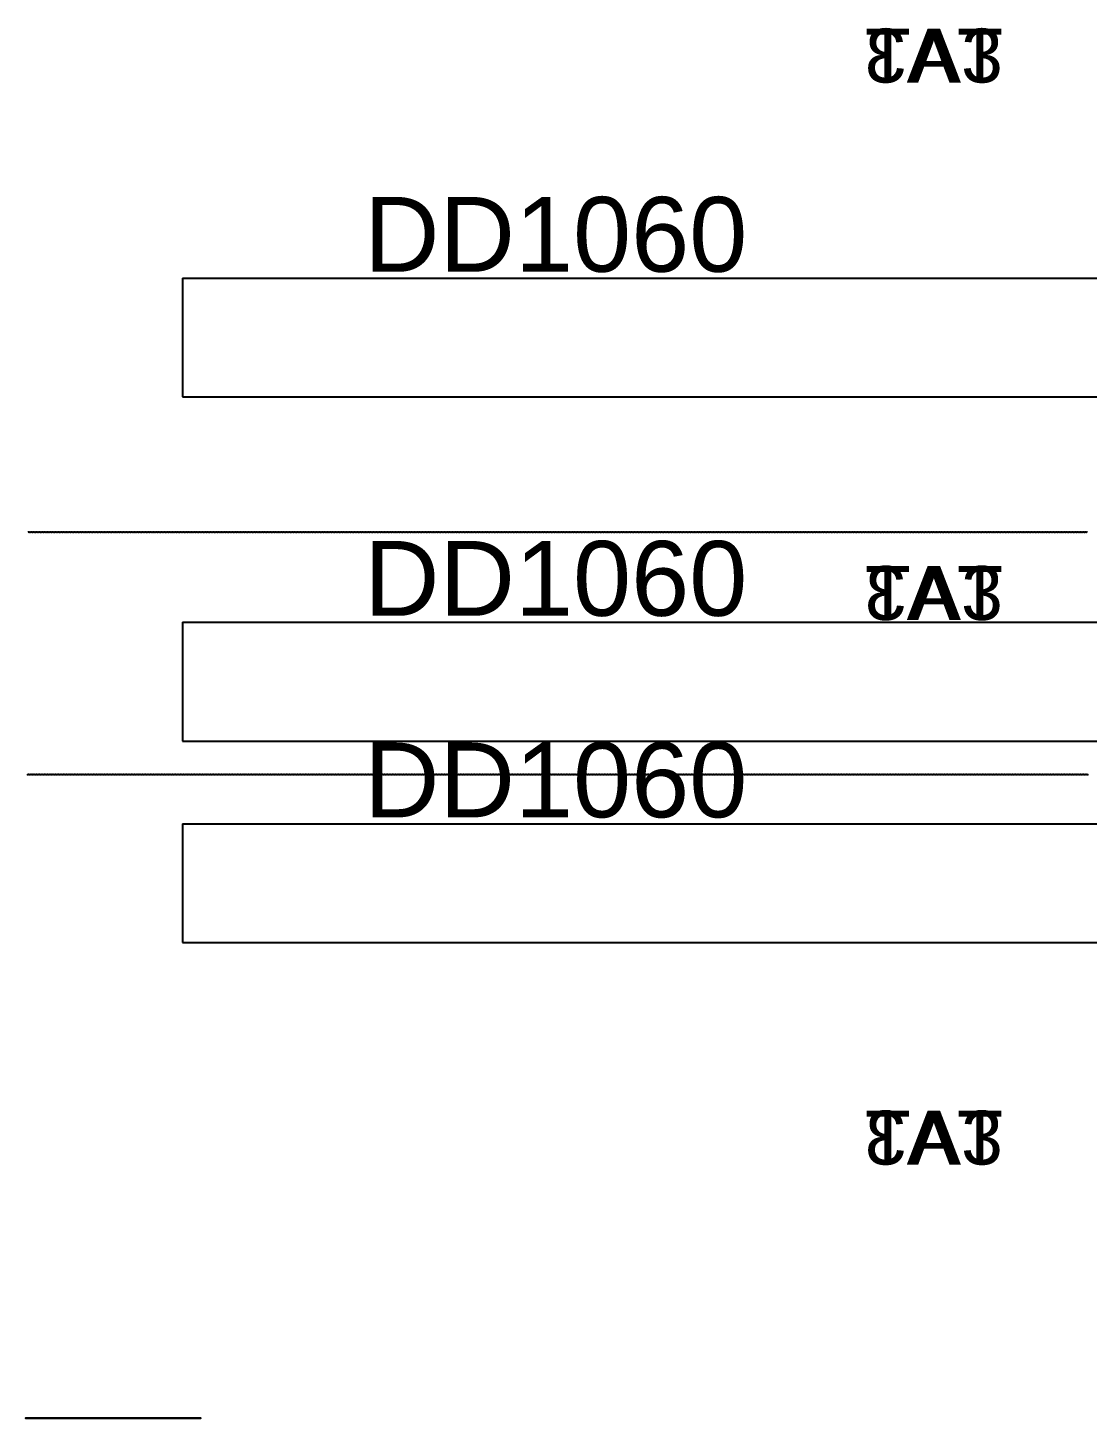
# Model space of a CAD drawing. Header units: millimetres. Extents: x 697 to 6293, y 537 to 2635.
# Drawn here: x 3467 to 3801.8, y 1661.9 to 2101.2 of the extents above; entities that cross this region are included whole.
import ezdxf
from ezdxf.enums import TextEntityAlignment as Align

# ---------------------------------------------------------------- set-up
doc = ezdxf.new("R2010")
doc.units = ezdxf.units.MM
doc.styles.get("Standard").update_dxf_attribs({"font": 'arial.ttf'})

# ---------------------------------------------------------------- blocks, each defined once
blk = doc.blocks.new('DD20113612')
blk.add_attdef('A', text='', height=0.03).set_placement((0.4525, 0.156, 0.012), align=Align.MIDDLE_CENTER)

msp = doc.modelspace()

# ---------------------------------------------------------------- linework, layer by layer
at = {"color": 6}
for p, q in [((3515.81, 2022.06, 795065.39), (3515.81, 1984.52, 795065.39)), ((3515.81, 2022.06, 795065.39), (3983.95, 2022.06, 795065.39)), ((3515.81, 1984.52, 795065.39), (3983.95, 1984.52, 795065.39)), ((3515.81, 1913.35, 795065.39), (3515.81, 1875.81, 795065.39)), ((3515.81, 1913.35, 795065.39), (3983.95, 1913.35, 795065.39)), ((3515.81, 1875.81, 795065.39), (3983.95, 1875.81, 795065.39)), ((3515.81, 1849.68, 795065.39), (3515.81, 1812.14, 795065.39)), ((3515.81, 1849.68, 795065.39), (3983.95, 1849.68, 795065.39)), ((3515.81, 1812.14, 795065.39), (3983.95, 1812.14, 795065.39))]:
    msp.add_line(p, q, dxfattribs=at)
at = {"extrusion": (-0.715951, 0, 0.698151)}
for p, q in [((3466.95, 1661.86, -1421.99), (3478.99, 1661.86, -1409.64)), ((3519.49, 1661.86, -1428.94), (3507.45, 1661.86, -1441.28))]:
    msp.add_line(p, q, dxfattribs=at)
at = {"extrusion": (-0.715951, 0, -0.698151)}
for p, q in [((3478.99, 1661.86, -1441.89), (3466.95, 1661.86, -1429.54)), ((3507.45, 1661.86, -1410.24), (3519.49, 1661.86, -1422.59))]:
    msp.add_line(p, q, dxfattribs=at)
at = {"extrusion": (0.715951, 0, 0.698151)}
for p, q in [((3467.57, 1661.86, -1428.94), (3479.61, 1661.86, -1441.28)), ((3520.1, 1661.86, -1421.99), (3508.07, 1661.86, -1409.64))]:
    msp.add_line(p, q, dxfattribs=at)
at = {"extrusion": (0.715951, 0, -0.698151)}
for p, q in [((3479.61, 1661.86, -1410.24), (3467.57, 1661.86, -1422.59)), ((3508.07, 1661.86, -1441.89), (3520.1, 1661.86, -1429.54))]:
    msp.add_line(p, q, dxfattribs=at)
for p, q in [((3479.82, 1661.86, -1441.37), (3493.53, 1661.86, -1441.37)), ((3479.82, 1661.86, -1409.29), (3493.53, 1661.86, -1409.29)), ((3507.24, 1661.86, -1441.37), (3493.53, 1661.86, -1441.37)), ((3507.24, 1661.86, -1409.29), (3493.53, 1661.86, -1409.29))]:
    msp.add_line(p, q)
at = {"extrusion": (1.22465e-16, 0, -1)}
for p, q in [((3493.53, 1661.86, -1410.16), (3479.82, 1661.86, -1410.16)), ((3493.53, 1661.86, -1442.23), (3479.82, 1661.86, -1442.23)), ((3493.53, 1661.86, -1410.16), (3507.24, 1661.86, -1410.16)), ((3493.53, 1661.86, -1442.23), (3507.24, 1661.86, -1442.23))]:
    msp.add_line(p, q, dxfattribs=at)
at = {"extrusion": (-1, 0, -1.22465e-16)}
msp.add_line((3493.53, 1661.86, -1441.37), (3493.53, 1661.86, -1442.23), dxfattribs=at)
at = {"extrusion": (-1, 0, -2.99298e-13)}
msp.add_line((3493.53, 1661.86, -1409.29), (3493.53, 1661.86, -1410.16), dxfattribs=at)
at = {"extrusion": (1, 0, 1.22465e-16)}
msp.add_line((3493.53, 1661.86, -1441.37), (3493.53, 1661.86, -1442.23), dxfattribs=at)
at = {"extrusion": (1, 0, -2.99053e-13)}
msp.add_line((3493.53, 1661.86, -1409.29), (3493.53, 1661.86, -1410.16), dxfattribs=at)
at = {"color": 3}
for points in [[(3801.94, 1941.67, 0.520567), (3801.44, 1941.67, 0.520567), (3800.94, 1941.67, 0.520567), (3800.44, 1941.67, 0.520567), (3799.94, 1941.67, 0.520567), (3799.44, 1941.67, 0.520567), (3798.94, 1941.67, 0.520567), (3798.44, 1941.67, 0.520567), (3797.94, 1941.67, 0.520567), (3797.44, 1941.67, 0.520567), (3796.94, 1941.67, 0.520567), (3796.44, 1941.67, 0.520567), (3795.94, 1941.67, 0.520567), (3795.44, 1941.67, 0.520567), (3794.94, 1941.67, 0.520567), (3794.44, 1941.67, 0.520567), (3793.94, 1941.67, 0.520567), (3793.44, 1941.67, 0.520567), (3792.94, 1941.67, 0.520567), (3792.44, 1941.67, 0.520567), (3791.94, 1941.67, 0.520567), (3791.44, 1941.67, 0.520567), (3790.94, 1941.67, 0.520567), (3790.44, 1941.67, 0.520567), (3789.94, 1941.67, 0.520567), (3789.44, 1941.67, 0.520567), (3788.94, 1941.67, 0.520567), (3788.44, 1941.67, 0.520567), (3787.94, 1941.67, 0.520567), (3787.44, 1941.67, 0.520567), (3786.94, 1941.67, 0.520567), (3786.44, 1941.67, 0.520567), (3785.94, 1941.67, 0.520567), (3785.44, 1941.67, 0.520567), (3784.94, 1941.67, 0.520567), (3784.44, 1941.67, 0.520567), (3783.94, 1941.67, 0.520567), (3783.44, 1941.67, 0.520567), (3782.94, 1941.67, 0.520567), (3782.44, 1941.67, 0.520567), (3781.94, 1941.67, 0.520567), (3781.44, 1941.67, 0.520567), (3780.94, 1941.67, 0.520567), (3780.44, 1941.67, 0.520567), (3779.94, 1941.67, 0.520567), (3779.44, 1941.67, 0.520567), (3778.94, 1941.67, 0.520567), (3778.44, 1941.67, 0.520567), (3777.94, 1941.67, 0.520567), (3777.44, 1941.67, 0.520567), (3776.94, 1941.67, 0.520567), (3776.44, 1941.67, 0.520567), (3775.94, 1941.67, 0.520567), (3775.44, 1941.67, 0.520567), (3774.94, 1941.67, 0.520567), (3774.44, 1941.67, 0.520567), (3773.94, 1941.67, 0.520567), (3773.44, 1941.67, 0.520567), (3772.94, 1941.67, 0.520567), (3772.44, 1941.67, 0.520567), (3771.94, 1941.67, 0.520567), (3771.44, 1941.67, 0.520567), (3770.94, 1941.67, 0.520567), (3770.44, 1941.67, 0.520567), (3769.94, 1941.67, 0.520567), (3769.44, 1941.67, 0.520567), (3768.94, 1941.67, 0.520567), (3768.44, 1941.67, 0.520567), (3767.94, 1941.67, 0.520567), (3767.44, 1941.67, 0.520567), (3766.94, 1941.67, 0.520567), (3766.44, 1941.67, 0.520567), (3765.94, 1941.67, 0.520567), (3765.44, 1941.67, 0.520567), (3764.94, 1941.67, 0.520567), (3764.44, 1941.67, 0.520567), (3763.94, 1941.67, 0.520567), (3763.44, 1941.67, 0.520567), (3762.94, 1941.67, 0.520567), (3762.44, 1941.67, 0.520567), (3761.94, 1941.67, 0.520567), (3761.44, 1941.67, 0.520567), (3760.94, 1941.67, 0.520567), (3760.44, 1941.67, 0.520567), (3759.94, 1941.67, 0.520567), (3759.44, 1941.67, 0.520567), (3758.94, 1941.67, 0.520567), (3758.44, 1941.67, 0.520567), (3757.94, 1941.67, 0.520567), (3757.44, 1941.67, 0.520567), (3756.94, 1941.67, 0.520567), (3756.44, 1941.67, 0.520567), (3755.94, 1941.67, 0.520567), (3755.44, 1941.67, 0.520567), (3754.94, 1941.67, 0.520567), (3754.44, 1941.67, 0.520567), (3753.94, 1941.67, 0.520567), (3753.44, 1941.67, 0.520567), (3752.94, 1941.67, 0.520567), (3752.44, 1941.67, 0.520567), (3751.94, 1941.67, 0.520567), (3751.44, 1941.67, 0.520567), (3750.94, 1941.67, 0.520567), (3750.44, 1941.67, 0.520567), (3749.94, 1941.67, 0.520567), (3749.44, 1941.67, 0.520567), (3748.94, 1941.67, 0.520567), (3748.44, 1941.67, 0.520567), (3747.94, 1941.67, 0.520567), (3747.44, 1941.67, 0.520567), (3746.94, 1941.67, 0.520567), (3746.44, 1941.67, 0.520567), (3745.94, 1941.67, 0.520567), (3745.44, 1941.67, 0.520567), (3744.94, 1941.67, 0.520567), (3744.44, 1941.67, 0.520567), (3743.94, 1941.67, 0.520567), (3743.44, 1941.67, 0.520567), (3742.94, 1941.67, 0.520567), (3742.44, 1941.67, 0.520567), (3741.94, 1941.67, 0.520567), (3741.44, 1941.67, 0.520567), (3740.94, 1941.67, 0.520567), (3740.44, 1941.67, 0.520567), (3739.94, 1941.67, 0.520567), (3739.44, 1941.67, 0.520567), (3738.94, 1941.67, 0.520567), (3738.44, 1941.67, 0.520567), (3737.94, 1941.67, 0.520567), (3737.44, 1941.67, 0.520567), (3736.94, 1941.67, 0.520567), (3736.44, 1941.67, 0.520567), (3735.94, 1941.67, 0.520567), (3735.44, 1941.67, 0.520567), (3734.94, 1941.67, 0.520567), (3734.44, 1941.67, 0.520567), (3733.94, 1941.67, 0.520567), (3733.44, 1941.67, 0.520567), (3732.94, 1941.67, 0.520567), (3732.44, 1941.67, 0.520567), (3731.94, 1941.67, 0.520567), (3731.44, 1941.67, 0.520567), (3730.94, 1941.67, 0.520567), (3730.44, 1941.67, 0.520567), (3729.94, 1941.67, 0.520567), (3729.44, 1941.67, 0.520567), (3728.94, 1941.67, 0.520567), (3728.44, 1941.67, 0.520567), (3727.94, 1941.67, 0.520567), (3727.44, 1941.67, 0.520567), (3726.94, 1941.67, 0.520567), (3726.44, 1941.67, 0.520567), (3725.94, 1941.67, 0.520567), (3725.44, 1941.67, 0.520567), (3724.94, 1941.67, 0.520567), (3724.44, 1941.67, 0.520567), (3723.94, 1941.67, 0.520567), (3723.44, 1941.67, 0.520567), (3722.94, 1941.67, 0.520567), (3722.44, 1941.67, 0.520567), (3721.94, 1941.67, 0.520567), (3721.44, 1941.67, 0.520567), (3720.94, 1941.67, 0.520567), (3720.44, 1941.67, 0.520567), (3719.94, 1941.67, 0.520567), (3719.44, 1941.67, 0.520567), (3718.94, 1941.67, 0.520567), (3718.44, 1941.67, 0.520567), (3717.94, 1941.67, 0.520567), (3717.44, 1941.67, 0.520567), (3716.94, 1941.67, 0.520567), (3716.44, 1941.67, 0.520567), (3715.94, 1941.67, 0.520567), (3715.44, 1941.67, 0.520567), (3714.94, 1941.67, 0.520567), (3714.44, 1941.67, 0.520567), (3713.94, 1941.67, 0.520567), (3713.44, 1941.67, 0.520567), (3712.94, 1941.67, 0.520567), (3712.44, 1941.67, 0.520567), (3711.94, 1941.67, 0.520567), (3711.44, 1941.67, 0.520567), (3710.94, 1941.67, 0.520567), (3710.44, 1941.67, 0.520567), (3709.94, 1941.67, 0.520567), (3709.44, 1941.67, 0.520567), (3708.94, 1941.67, 0.520567), (3708.44, 1941.67, 0.520567), (3707.94, 1941.67, 0.520567), (3707.44, 1941.67, 0.520567), (3706.94, 1941.67, 0.520567), (3706.44, 1941.67, 0.520567), (3705.94, 1941.67, 0.520567), (3705.44, 1941.67, 0.520567), (3704.94, 1941.67, 0.520567), (3704.44, 1941.67, 0.520567), (3703.94, 1941.67, 0.520567), (3703.44, 1941.67, 0.520567), (3702.94, 1941.67, 0.520567), (3702.44, 1941.67, 0.520567), (3701.94, 1941.67, 0.520567), (3701.44, 1941.67, 0.520567), (3700.94, 1941.67, 0.520567), (3700.44, 1941.67, 0.520567), (3699.94, 1941.67, 0.520567), (3699.44, 1941.67, 0.520567), (3698.94, 1941.67, 0.520567), (3698.44, 1941.67, 0.520567), (3697.94, 1941.67, 0.520567), (3697.44, 1941.67, 0.520567), (3696.94, 1941.67, 0.520567), (3696.44, 1941.67, 0.520567), (3695.94, 1941.67, 0.520567), (3695.44, 1941.67, 0.520567), (3694.94, 1941.67, 0.520567), (3694.44, 1941.67, 0.520567), (3693.94, 1941.67, 0.520567), (3693.44, 1941.67, 0.520567), (3692.94, 1941.67, 0.520567), (3692.44, 1941.67, 0.520567), (3691.94, 1941.67, 0.520567), (3691.44, 1941.67, 0.520567), (3690.94, 1941.67, 0.520567), (3690.44, 1941.67, 0.520567), (3689.94, 1941.67, 0.520567), (3689.44, 1941.67, 0.520567), (3688.94, 1941.67, 0.520567), (3688.44, 1941.67, 0.520567), (3687.94, 1941.67, 0.520567), (3687.44, 1941.67, 0.520567), (3686.94, 1941.67, 0.520567), (3686.44, 1941.67, 0.520567), (3685.94, 1941.67, 0.520567), (3685.44, 1941.67, 0.520567), (3684.94, 1941.67, 0.520567), (3684.44, 1941.67, 0.520567), (3683.94, 1941.67, 0.520567), (3683.44, 1941.67, 0.520567), (3682.94, 1941.67, 0.520567), (3682.44, 1941.67, 0.520567), (3681.94, 1941.67, 0.520567), (3681.44, 1941.67, 0.520567), (3680.94, 1941.67, 0.520567), (3680.44, 1941.67, 0.520567), (3679.94, 1941.67, 0.520567), (3679.44, 1941.67, 0.520567), (3678.94, 1941.67, 0.520567), (3678.44, 1941.67, 0.520567), (3677.94, 1941.67, 0.520567), (3677.44, 1941.67, 0.520567), (3676.94, 1941.67, 0.520567), (3676.44, 1941.67, 0.520567), (3675.94, 1941.67, 0.520567), (3675.44, 1941.67, 0.520567), (3674.94, 1941.67, 0.520567), (3674.44, 1941.67, 0.520567), (3673.94, 1941.67, 0.520567), (3673.44, 1941.67, 0.520567), (3672.94, 1941.67, 0.520567), (3672.44, 1941.67, 0.520567), (3671.94, 1941.67, 0.520567), (3671.44, 1941.67, 0.520567), (3670.94, 1941.67, 0.520567), (3670.44, 1941.67, 0.520567), (3669.94, 1941.67, 0.520567), (3669.44, 1941.67, 0.520567), (3668.94, 1941.67, 0.520567), (3668.44, 1941.67, 0.520567), (3667.94, 1941.67, 0.520567), (3667.44, 1941.67, 0.520567), (3666.94, 1941.67, 0.520567), (3666.44, 1941.67, 0.520567), (3665.94, 1941.67, 0.520567), (3665.44, 1941.67, 0.520567), (3664.94, 1941.67, 0.520567), (3664.44, 1941.67, 0.520567), (3663.94, 1941.67, 0.520567), (3663.44, 1941.67, 0.520567), (3662.94, 1941.67, 0.520567), (3662.44, 1941.67, 0.520567), (3661.94, 1941.67, 0.520567), (3661.44, 1941.67, 0.520567), (3660.94, 1941.67, 0.520567), (3660.44, 1941.67, 0.520567), (3659.94, 1941.67, 0.520567), (3659.44, 1941.67, 0.520567), (3658.94, 1941.67, 0.520567), (3658.44, 1941.67, 0.520567), (3657.94, 1941.67, 0.520567), (3657.44, 1941.67, 0.520567), (3656.94, 1941.67, 0.520567), (3656.44, 1941.67, 0.520567), (3655.94, 1941.67, 0.520567), (3655.44, 1941.67, 0.520567), (3654.94, 1941.67, 0.520567), (3654.44, 1941.67, 0.520567), (3653.94, 1941.67, 0.520567), (3653.44, 1941.67, 0.520567), (3652.94, 1941.67, 0.520567), (3652.44, 1941.67, 0.520567), (3651.94, 1941.67, 0.520567), (3651.44, 1941.67, 0.520567), (3650.94, 1941.67, 0.520567), (3650.44, 1941.67, 0.520567), (3649.94, 1941.67, 0.520567), (3649.44, 1941.67, 0.520567), (3648.94, 1941.67, 0.520567), (3648.44, 1941.67, 0.520567), (3647.94, 1941.67, 0.520567), (3647.44, 1941.67, 0.520567), (3646.94, 1941.67, 0.520567), (3646.44, 1941.67, 0.520567), (3645.94, 1941.67, 0.520567), (3645.44, 1941.67, 0.520567), (3644.94, 1941.67, 0.520567), (3644.44, 1941.67, 0.520567), (3643.94, 1941.67, 0.520567), (3643.44, 1941.67, 0.520567), (3642.94, 1941.67, 0.520567), (3642.44, 1941.67, 0.520567), (3641.94, 1941.67, 0.520567), (3641.44, 1941.67, 0.520567), (3640.94, 1941.67, 0.520567), (3640.44, 1941.67, 0.520567), (3639.94, 1941.67, 0.520567), (3639.44, 1941.67, 0.520567), (3638.94, 1941.67, 0.520567), (3638.44, 1941.67, 0.520567), (3637.94, 1941.67, 0.520567), (3637.44, 1941.67, 0.520567), (3636.94, 1941.67, 0.520567), (3636.44, 1941.67, 0.520567), (3635.94, 1941.67, 0.520567), (3635.44, 1941.67, 0.520567), (3634.94, 1941.67, 0.520567), (3634.44, 1941.67, 0.520567), (3633.94, 1941.67, 0.520567), (3633.44, 1941.67, 0.520567), (3632.94, 1941.67, 0.520567), (3632.44, 1941.67, 0.520567), (3631.94, 1941.67, 0.520567), (3631.44, 1941.67, 0.520567), (3630.94, 1941.67, 0.520567), (3630.44, 1941.67, 0.520567), (3629.94, 1941.67, 0.520567), (3629.44, 1941.67, 0.520567), (3628.94, 1941.67, 0.520567), (3628.44, 1941.67, 0.520567), (3627.94, 1941.67, 0.520567), (3627.44, 1941.67, 0.520567), (3626.94, 1941.67, 0.520567), (3626.44, 1941.67, 0.520567), (3625.94, 1941.67, 0.520567), (3625.44, 1941.67, 0.520567), (3624.94, 1941.67, 0.520567), (3624.44, 1941.67, 0.520567), (3623.94, 1941.67, 0.520567), (3623.44, 1941.67, 0.520567), (3622.94, 1941.67, 0.520567), (3622.44, 1941.67, 0.520567), (3621.94, 1941.67, 0.520567), (3621.44, 1941.67, 0.520567), (3620.94, 1941.67, 0.520567), (3620.44, 1941.67, 0.520567), (3619.94, 1941.67, 0.520567), (3619.44, 1941.67, 0.520567), (3618.94, 1941.67, 0.520567), (3618.44, 1941.67, 0.520567), (3617.94, 1941.67, 0.520567), (3617.44, 1941.67, 0.520567), (3616.94, 1941.67, 0.520567), (3616.44, 1941.67, 0.520567), (3615.94, 1941.67, 0.520567), (3615.44, 1941.67, 0.520567), (3614.94, 1941.67, 0.520567), (3614.44, 1941.67, 0.520567), (3613.94, 1941.67, 0.520567), (3613.44, 1941.67, 0.520567), (3612.94, 1941.67, 0.520567), (3612.44, 1941.67, 0.520567), (3611.94, 1941.67, 0.520567), (3611.44, 1941.67, 0.520567), (3610.94, 1941.67, 0.520567), (3610.44, 1941.67, 0.520567), (3609.94, 1941.67, 0.520567), (3609.44, 1941.67, 0.520567), (3608.94, 1941.67, 0.520567), (3608.44, 1941.67, 0.520567), (3607.94, 1941.67, 0.520567), (3607.44, 1941.67, 0.520567), (3606.94, 1941.67, 0.520567), (3606.44, 1941.67, 0.520567), (3605.94, 1941.67, 0.520567), (3605.44, 1941.67, 0.520567), (3604.94, 1941.67, 0.520567), (3604.44, 1941.67, 0.520567), (3603.94, 1941.67, 0.520567), (3603.44, 1941.67, 0.520567), (3602.94, 1941.67, 0.520567), (3602.44, 1941.67, 0.520567), (3601.94, 1941.67, 0.520567), (3601.44, 1941.67, 0.520567), (3600.94, 1941.67, 0.520567), (3600.44, 1941.67, 0.520567), (3599.94, 1941.67, 0.520567), (3599.44, 1941.67, 0.520567), (3598.94, 1941.67, 0.520567), (3598.44, 1941.67, 0.520567), (3597.94, 1941.67, 0.520567), (3597.44, 1941.67, 0.520567), (3596.94, 1941.67, 0.520567), (3596.44, 1941.67, 0.520567), (3595.94, 1941.67, 0.520567), (3595.44, 1941.67, 0.520567), (3594.94, 1941.67, 0.520567), (3594.44, 1941.67, 0.520567), (3593.94, 1941.67, 0.520567), (3593.44, 1941.67, 0.520567), (3592.94, 1941.67, 0.520567), (3592.44, 1941.67, 0.520567), (3591.94, 1941.67, 0.520567), (3591.44, 1941.67, 0.520567), (3590.94, 1941.67, 0.520567), (3590.44, 1941.67, 0.520567), (3589.94, 1941.67, 0.520567), (3589.44, 1941.67, 0.520567), (3588.94, 1941.67, 0.520567), (3588.44, 1941.67, 0.520567), (3587.94, 1941.67, 0.520567), (3587.44, 1941.67, 0.520567), (3586.94, 1941.67, 0.520567), (3586.44, 1941.67, 0.520567), (3585.94, 1941.67, 0.520567), (3585.44, 1941.67, 0.520567), (3584.94, 1941.67, 0.520567), (3584.44, 1941.67, 0.520567), (3583.94, 1941.67, 0.520567), (3583.44, 1941.67, 0.520567), (3582.94, 1941.67, 0.520567), (3582.44, 1941.67, 0.520567), (3581.94, 1941.67, 0.520567), (3581.44, 1941.67, 0.520567), (3580.94, 1941.67, 0.520567), (3580.44, 1941.67, 0.520567), (3579.94, 1941.67, 0.520567), (3579.44, 1941.67, 0.520567), (3578.94, 1941.67, 0.520567), (3578.44, 1941.67, 0.520567), (3577.94, 1941.67, 0.520567), (3577.44, 1941.67, 0.520567), (3576.94, 1941.67, 0.520567), (3576.44, 1941.67, 0.520567), (3575.94, 1941.67, 0.520567), (3575.44, 1941.67, 0.520567), (3574.94, 1941.67, 0.520567), (3574.44, 1941.67, 0.520567), (3573.94, 1941.67, 0.520567), (3573.44, 1941.67, 0.520567), (3572.94, 1941.67, 0.520567), (3572.44, 1941.67, 0.520567), (3571.94, 1941.67, 0.520567), (3571.44, 1941.67, 0.520567), (3570.94, 1941.67, 0.520567), (3570.44, 1941.67, 0.520567), (3569.94, 1941.67, 0.520567), (3569.44, 1941.67, 0.520567), (3568.94, 1941.67, 0.520567), (3568.44, 1941.67, 0.520567), (3567.94, 1941.67, 0.520567), (3567.44, 1941.67, 0.520567), (3566.94, 1941.67, 0.520567), (3566.44, 1941.67, 0.520567), (3565.94, 1941.67, 0.520567), (3565.44, 1941.67, 0.520567), (3564.94, 1941.67, 0.520567), (3564.44, 1941.67, 0.520567), (3563.94, 1941.67, 0.520567), (3563.44, 1941.67, 0.520567), (3562.94, 1941.67, 0.520567), (3562.44, 1941.67, 0.520567), (3561.94, 1941.67, 0.520567), (3561.44, 1941.67, 0.520567), (3560.94, 1941.67, 0.520567), (3560.44, 1941.67, 0.520567), (3559.94, 1941.67, 0.520567), (3559.44, 1941.67, 0.520567), (3558.94, 1941.67, 0.520567), (3558.44, 1941.67, 0.520567), (3557.94, 1941.67, 0.520567), (3557.44, 1941.67, 0.520567), (3556.94, 1941.67, 0.520567), (3556.44, 1941.67, 0.520567), (3555.94, 1941.67, 0.520567), (3555.44, 1941.67, 0.520567), (3554.94, 1941.67, 0.520567), (3554.44, 1941.67, 0.520567), (3553.94, 1941.67, 0.520567), (3553.44, 1941.67, 0.520567), (3552.94, 1941.67, 0.520567), (3552.44, 1941.67, 0.520567), (3551.94, 1941.67, 0.520567), (3551.44, 1941.67, 0.520567), (3550.94, 1941.67, 0.520567), (3550.44, 1941.67, 0.520567), (3549.94, 1941.67, 0.520567), (3549.44, 1941.67, 0.520567), (3548.94, 1941.67, 0.520567), (3548.44, 1941.67, 0.520567), (3547.94, 1941.67, 0.520567), (3547.44, 1941.67, 0.520567), (3546.94, 1941.67, 0.520567), (3546.44, 1941.67, 0.520567), (3545.94, 1941.67, 0.520567), (3545.44, 1941.67, 0.520567), (3544.94, 1941.67, 0.520567), (3544.44, 1941.67, 0.520567), (3543.94, 1941.67, 0.520567), (3543.44, 1941.67, 0.520567), (3542.94, 1941.67, 0.520567), (3542.44, 1941.67, 0.520567), (3541.94, 1941.67, 0.520567), (3541.44, 1941.67, 0.520567), (3540.94, 1941.67, 0.520567), (3540.44, 1941.67, 0.520567), (3539.94, 1941.67, 0.520567), (3539.44, 1941.67, 0.520567), (3538.94, 1941.67, 0.520567), (3538.44, 1941.67, 0.520567), (3537.94, 1941.67, 0.520567), (3537.44, 1941.67, 0.520567), (3536.94, 1941.67, 0.520567), (3536.44, 1941.67, 0.520567), (3535.94, 1941.67, 0.520567), (3535.44, 1941.67, 0.520567), (3534.94, 1941.67, 0.520567), (3534.44, 1941.67, 0.520567), (3533.94, 1941.67, 0.520567), (3533.44, 1941.67, 0.520567), (3532.94, 1941.67, 0.520567), (3532.44, 1941.67, 0.520567), (3531.94, 1941.67, 0.520567), (3531.44, 1941.67, 0.520567), (3530.94, 1941.67, 0.520567), (3530.44, 1941.67, 0.520567), (3529.94, 1941.67, 0.520567), (3529.44, 1941.67, 0.520567), (3528.94, 1941.67, 0.520567), (3528.44, 1941.67, 0.520567), (3527.94, 1941.67, 0.520567), (3527.44, 1941.67, 0.520567), (3526.94, 1941.67, 0.520567), (3526.44, 1941.67, 0.520567), (3525.94, 1941.67, 0.520567), (3525.44, 1941.67, 0.520567), (3524.94, 1941.67, 0.520567), (3524.44, 1941.67, 0.520567), (3523.94, 1941.67, 0.520567), (3523.44, 1941.67, 0.520567), (3522.94, 1941.67, 0.520567), (3522.44, 1941.67, 0.520567), (3521.94, 1941.67, 0.520567), (3521.44, 1941.67, 0.520567), (3520.94, 1941.67, 0.520567), (3520.44, 1941.67, 0.520567), (3519.94, 1941.67, 0.520567), (3519.44, 1941.67, 0.520567), (3518.94, 1941.67, 0.520567), (3518.44, 1941.67, 0.520567), (3517.94, 1941.67, 0.520567), (3517.44, 1941.67, 0.520567), (3516.94, 1941.67, 0.520567), (3516.44, 1941.67, 0.520567), (3515.94, 1941.67, 0.520567), (3515.44, 1941.67, 0.520567), (3514.94, 1941.67, 0.520567), (3514.44, 1941.67, 0.520567), (3513.94, 1941.67, 0.520567), (3513.44, 1941.67, 0.520567), (3512.94, 1941.67, 0.520567), (3512.44, 1941.67, 0.520567), (3511.94, 1941.67, 0.520567), (3511.44, 1941.67, 0.520567), (3510.94, 1941.67, 0.520567), (3510.44, 1941.67, 0.520567), (3509.94, 1941.67, 0.520567), (3509.44, 1941.67, 0.520567), (3508.94, 1941.67, 0.520567), (3508.44, 1941.67, 0.520567), (3507.94, 1941.67, 0.520567), (3507.44, 1941.67, 0.520567), (3506.94, 1941.67, 0.520567), (3506.44, 1941.67, 0.520567), (3505.94, 1941.67, 0.520567), (3505.44, 1941.67, 0.520567), (3504.94, 1941.67, 0.520567), (3504.44, 1941.67, 0.520567), (3503.94, 1941.67, 0.520567), (3503.44, 1941.67, 0.520567), (3502.94, 1941.67, 0.520567), (3502.44, 1941.67, 0.520567), (3501.94, 1941.67, 0.520567), (3501.44, 1941.67, 0.520567), (3500.94, 1941.67, 0.520567), (3500.44, 1941.67, 0.520567), (3499.94, 1941.67, 0.520567), (3499.44, 1941.67, 0.520567), (3498.94, 1941.67, 0.520567), (3498.44, 1941.67, 0.520567), (3497.94, 1941.67, 0.520567), (3497.44, 1941.67, 0.520567), (3496.94, 1941.67, 0.520567), (3496.44, 1941.67, 0.520567), (3495.94, 1941.67, 0.520567), (3495.44, 1941.67, 0.520567), (3494.94, 1941.67, 0.520567), (3494.44, 1941.67, 0.520567), (3493.94, 1941.67, 0.520567), (3493.44, 1941.67, 0.520567), (3492.94, 1941.67, 0.520567), (3492.44, 1941.67, 0.520567), (3491.94, 1941.67, 0.520567), (3491.44, 1941.67, 0.520567), (3490.94, 1941.67, 0.520567), (3490.44, 1941.67, 0.520567), (3489.94, 1941.67, 0.520567), (3489.44, 1941.67, 0.520567), (3488.94, 1941.67, 0.520567), (3488.44, 1941.67, 0.520567), (3487.94, 1941.67, 0.520567), (3487.44, 1941.67, 0.520567), (3486.94, 1941.67, 0.520567), (3486.44, 1941.67, 0.520567), (3485.94, 1941.67, 0.520567), (3485.44, 1941.67, 0.520567), (3484.94, 1941.67, 0.520567), (3484.44, 1941.67, 0.520567), (3483.94, 1941.67, 0.520567), (3483.44, 1941.67, 0.520567), (3482.94, 1941.67, 0.520567), (3482.44, 1941.67, 0.520567), (3481.94, 1941.67, 0.520567), (3481.44, 1941.67, 0.520567), (3480.94, 1941.67, 0.520567), (3480.44, 1941.67, 0.520567), (3479.94, 1941.67, 0.520567), (3479.44, 1941.67, 0.520567), (3478.94, 1941.67, 0.520567), (3478.44, 1941.67, 0.520567), (3477.94, 1941.67, 0.520567), (3477.44, 1941.67, 0.520567), (3476.94, 1941.67, 0.520567), (3476.44, 1941.67, 0.520567), (3475.94, 1941.67, 0.520567), (3475.44, 1941.67, 0.520567), (3474.94, 1941.67, 0.520567), (3474.44, 1941.67, 0.520567), (3473.94, 1941.67, 0.520567), (3473.44, 1941.67, 0.520567), (3472.94, 1941.67, 0.520567), (3472.44, 1941.67, 0.520567), (3471.94, 1941.67, 0.520567), (3471.44, 1941.67, 0.520567), (3470.94, 1941.67, 0.520567), (3470.44, 1941.67, 0.520567), (3469.94, 1941.67, 0.520567), (3469.44, 1941.67, 0.520567), (3468.94, 1941.67, 0.520567), (3468.44, 1941.67, 0.520567), (3467.94, 1941.67, 0.520567), (3467.44, 1941.67, 0.520567), (3466.94, 1941.67, 0.520567)], [(3466.69, 1865.35, 0.520567), (3467.19, 1865.35, 0.520567), (3467.69, 1865.35, 0.520567), (3468.19, 1865.35, 0.520567), (3468.69, 1865.35, 0.520567), (3469.19, 1865.35, 0.520567), (3469.69, 1865.35, 0.520567), (3470.19, 1865.35, 0.520567), (3470.69, 1865.35, 0.520567), (3471.19, 1865.35, 0.520567), (3471.69, 1865.35, 0.520567), (3472.19, 1865.35, 0.520567), (3472.69, 1865.35, 0.520567), (3473.19, 1865.35, 0.520567), (3473.69, 1865.35, 0.520567), (3474.19, 1865.35, 0.520567), (3474.69, 1865.35, 0.520567), (3475.19, 1865.35, 0.520567), (3475.69, 1865.35, 0.520567), (3476.19, 1865.35, 0.520567), (3476.69, 1865.35, 0.520567), (3477.19, 1865.35, 0.520567), (3477.69, 1865.35, 0.520567), (3478.19, 1865.35, 0.520567), (3478.69, 1865.35, 0.520567), (3479.19, 1865.35, 0.520567), (3479.69, 1865.35, 0.520567), (3480.19, 1865.35, 0.520567), (3480.69, 1865.35, 0.520567), (3481.19, 1865.35, 0.520567), (3481.69, 1865.35, 0.520567), (3482.19, 1865.35, 0.520567), (3482.69, 1865.35, 0.520567), (3483.19, 1865.35, 0.520567), (3483.69, 1865.35, 0.520567), (3484.19, 1865.35, 0.520567), (3484.69, 1865.35, 0.520567), (3485.19, 1865.35, 0.520567), (3485.69, 1865.35, 0.520567), (3486.19, 1865.35, 0.520567), (3486.69, 1865.35, 0.520567), (3487.19, 1865.35, 0.520567), (3487.69, 1865.35, 0.520567), (3488.19, 1865.35, 0.520567), (3488.69, 1865.35, 0.520567), (3489.19, 1865.35, 0.520567), (3489.69, 1865.35, 0.520567), (3490.19, 1865.35, 0.520567), (3490.69, 1865.35, 0.520567), (3491.19, 1865.35, 0.520567), (3491.69, 1865.35, 0.520567), (3492.19, 1865.35, 0.520567), (3492.69, 1865.35, 0.520567), (3493.19, 1865.35, 0.520567), (3493.69, 1865.35, 0.520567), (3494.19, 1865.35, 0.520567), (3494.69, 1865.35, 0.520567), (3495.19, 1865.35, 0.520567), (3495.69, 1865.35, 0.520567), (3496.19, 1865.35, 0.520567), (3496.69, 1865.35, 0.520567), (3497.19, 1865.35, 0.520567), (3497.69, 1865.35, 0.520567), (3498.19, 1865.35, 0.520567), (3498.69, 1865.35, 0.520567), (3499.19, 1865.35, 0.520567), (3499.69, 1865.35, 0.520567), (3500.19, 1865.35, 0.520567), (3500.69, 1865.35, 0.520567), (3501.19, 1865.35, 0.520567), (3501.69, 1865.35, 0.520567), (3502.19, 1865.35, 0.520567), (3502.69, 1865.35, 0.520567), (3503.19, 1865.35, 0.520567), (3503.69, 1865.35, 0.520567), (3504.19, 1865.35, 0.520567), (3504.69, 1865.35, 0.520567), (3505.19, 1865.35, 0.520567), (3505.69, 1865.35, 0.520567), (3506.19, 1865.35, 0.520567), (3506.69, 1865.35, 0.520567), (3507.19, 1865.35, 0.520567), (3507.69, 1865.35, 0.520567), (3508.19, 1865.35, 0.520567), (3508.69, 1865.35, 0.520567), (3509.19, 1865.35, 0.520567), (3509.69, 1865.35, 0.520567), (3510.19, 1865.35, 0.520567), (3510.69, 1865.35, 0.520567), (3511.19, 1865.35, 0.520567), (3511.69, 1865.35, 0.520567), (3512.19, 1865.35, 0.520567), (3512.69, 1865.35, 0.520567), (3513.19, 1865.35, 0.520567), (3513.69, 1865.35, 0.520567), (3514.19, 1865.35, 0.520567), (3514.69, 1865.35, 0.520567), (3515.19, 1865.35, 0.520567), (3515.69, 1865.35, 0.520567), (3516.19, 1865.35, 0.520567), (3516.69, 1865.35, 0.520567), (3517.19, 1865.35, 0.520567), (3517.69, 1865.35, 0.520567), (3518.19, 1865.35, 0.520567), (3518.69, 1865.35, 0.520567), (3519.19, 1865.35, 0.520567), (3519.69, 1865.35, 0.520567), (3520.19, 1865.35, 0.520567), (3520.69, 1865.35, 0.520567), (3521.19, 1865.35, 0.520567), (3521.69, 1865.35, 0.520567), (3522.19, 1865.35, 0.520567), (3522.69, 1865.35, 0.520567), (3523.19, 1865.35, 0.520567), (3523.69, 1865.35, 0.520567), (3524.19, 1865.35, 0.520567), (3524.69, 1865.35, 0.520567), (3525.19, 1865.35, 0.520567), (3525.69, 1865.35, 0.520567), (3526.19, 1865.35, 0.520567), (3526.69, 1865.35, 0.520567), (3527.19, 1865.35, 0.520567), (3527.69, 1865.35, 0.520567), (3528.19, 1865.35, 0.520567), (3528.69, 1865.35, 0.520567), (3529.19, 1865.35, 0.520567), (3529.69, 1865.35, 0.520567), (3530.19, 1865.35, 0.520567), (3530.69, 1865.35, 0.520567), (3531.19, 1865.35, 0.520567), (3531.69, 1865.35, 0.520567), (3532.19, 1865.35, 0.520567), (3532.69, 1865.35, 0.520567), (3533.19, 1865.35, 0.520567), (3533.69, 1865.35, 0.520567), (3534.19, 1865.35, 0.520567), (3534.69, 1865.35, 0.520567), (3535.19, 1865.35, 0.520567), (3535.69, 1865.35, 0.520567), (3536.19, 1865.35, 0.520567), (3536.69, 1865.35, 0.520567), (3537.19, 1865.35, 0.520567), (3537.69, 1865.35, 0.520567), (3538.19, 1865.35, 0.520567), (3538.69, 1865.35, 0.520567), (3539.19, 1865.35, 0.520567), (3539.69, 1865.35, 0.520567), (3540.19, 1865.35, 0.520567), (3540.69, 1865.35, 0.520567), (3541.19, 1865.35, 0.520567), (3541.69, 1865.35, 0.520567), (3542.19, 1865.35, 0.520567), (3542.69, 1865.35, 0.520567), (3543.19, 1865.35, 0.520567), (3543.69, 1865.35, 0.520567), (3544.19, 1865.35, 0.520567), (3544.69, 1865.35, 0.520567), (3545.19, 1865.35, 0.520567), (3545.69, 1865.35, 0.520567), (3546.19, 1865.35, 0.520567), (3546.69, 1865.35, 0.520567), (3547.19, 1865.35, 0.520567), (3547.69, 1865.35, 0.520567), (3548.19, 1865.35, 0.520567), (3548.69, 1865.35, 0.520567), (3549.19, 1865.35, 0.520567), (3549.69, 1865.35, 0.520567), (3550.19, 1865.35, 0.520567), (3550.69, 1865.35, 0.520567), (3551.19, 1865.35, 0.520567), (3551.69, 1865.35, 0.520567), (3552.19, 1865.35, 0.520567), (3552.69, 1865.35, 0.520567), (3553.19, 1865.35, 0.520567), (3553.69, 1865.35, 0.520567), (3554.19, 1865.35, 0.520567), (3554.69, 1865.35, 0.520567), (3555.19, 1865.35, 0.520567), (3555.69, 1865.35, 0.520567), (3556.19, 1865.35, 0.520567), (3556.69, 1865.35, 0.520567), (3557.19, 1865.35, 0.520567), (3557.69, 1865.35, 0.520567), (3558.19, 1865.35, 0.520567), (3558.69, 1865.35, 0.520567), (3559.19, 1865.35, 0.520567), (3559.69, 1865.35, 0.520567), (3560.19, 1865.35, 0.520567), (3560.69, 1865.35, 0.520567), (3561.19, 1865.35, 0.520567), (3561.69, 1865.35, 0.520567), (3562.19, 1865.35, 0.520567), (3562.69, 1865.35, 0.520567), (3563.19, 1865.35, 0.520567), (3563.69, 1865.35, 0.520567), (3564.19, 1865.35, 0.520567), (3564.69, 1865.35, 0.520567), (3565.19, 1865.35, 0.520567), (3565.69, 1865.35, 0.520567), (3566.19, 1865.35, 0.520567), (3566.69, 1865.35, 0.520567), (3567.19, 1865.35, 0.520567), (3567.69, 1865.35, 0.520567), (3568.19, 1865.35, 0.520567), (3568.69, 1865.35, 0.520567), (3569.19, 1865.35, 0.520567), (3569.69, 1865.35, 0.520567), (3570.19, 1865.35, 0.520567), (3570.69, 1865.35, 0.520567), (3571.19, 1865.35, 0.520567), (3571.69, 1865.35, 0.520567), (3572.19, 1865.35, 0.520567), (3572.69, 1865.35, 0.520567), (3573.19, 1865.35, 0.520567), (3573.69, 1865.35, 0.520567), (3574.19, 1865.35, 0.520567), (3574.69, 1865.35, 0.520567), (3575.19, 1865.35, 0.520567), (3575.69, 1865.35, 0.520567), (3576.19, 1865.35, 0.520567), (3576.69, 1865.35, 0.520567), (3577.19, 1865.35, 0.520567), (3577.69, 1865.35, 0.520567), (3578.19, 1865.35, 0.520567), (3578.69, 1865.35, 0.520567), (3579.19, 1865.35, 0.520567), (3579.69, 1865.35, 0.520567), (3580.19, 1865.35, 0.520567), (3580.69, 1865.35, 0.520567), (3581.19, 1865.35, 0.520567), (3581.69, 1865.35, 0.520567), (3582.19, 1865.35, 0.520567), (3582.69, 1865.35, 0.520567), (3583.19, 1865.35, 0.520567), (3583.69, 1865.35, 0.520567), (3584.19, 1865.35, 0.520567), (3584.69, 1865.35, 0.520567), (3585.19, 1865.35, 0.520567), (3585.69, 1865.35, 0.520567), (3586.19, 1865.35, 0.520567), (3586.69, 1865.35, 0.520567), (3587.19, 1865.35, 0.520567), (3587.69, 1865.35, 0.520567), (3588.19, 1865.35, 0.520567), (3588.69, 1865.35, 0.520567), (3589.19, 1865.35, 0.520567), (3589.69, 1865.35, 0.520567), (3590.19, 1865.35, 0.520567), (3590.69, 1865.35, 0.520567), (3591.19, 1865.35, 0.520567), (3591.69, 1865.35, 0.520567), (3592.19, 1865.35, 0.520567), (3592.69, 1865.35, 0.520567), (3593.19, 1865.35, 0.520567), (3593.69, 1865.35, 0.520567), (3594.19, 1865.35, 0.520567), (3594.69, 1865.35, 0.520567), (3595.19, 1865.35, 0.520567), (3595.69, 1865.35, 0.520567), (3596.19, 1865.35, 0.520567), (3596.69, 1865.35, 0.520567), (3597.19, 1865.35, 0.520567), (3597.69, 1865.35, 0.520567), (3598.19, 1865.35, 0.520567), (3598.69, 1865.35, 0.520567), (3599.19, 1865.35, 0.520567), (3599.69, 1865.35, 0.520567), (3600.19, 1865.35, 0.520567), (3600.69, 1865.35, 0.520567), (3601.19, 1865.35, 0.520567), (3601.69, 1865.35, 0.520567), (3602.19, 1865.35, 0.520567), (3602.69, 1865.35, 0.520567), (3603.19, 1865.35, 0.520567), (3603.69, 1865.35, 0.520567), (3604.19, 1865.35, 0.520567), (3604.69, 1865.35, 0.520567), (3605.19, 1865.35, 0.520567), (3605.69, 1865.35, 0.520567), (3606.19, 1865.35, 0.520567), (3606.69, 1865.35, 0.520567), (3607.19, 1865.35, 0.520567), (3607.69, 1865.35, 0.520567), (3608.19, 1865.35, 0.520567), (3608.69, 1865.35, 0.520567), (3609.19, 1865.35, 0.520567), (3609.69, 1865.35, 0.520567), (3610.19, 1865.35, 0.520567), (3610.69, 1865.35, 0.520567), (3611.19, 1865.35, 0.520567), (3611.69, 1865.35, 0.520567), (3612.19, 1865.35, 0.520567), (3612.69, 1865.35, 0.520567), (3613.19, 1865.35, 0.520567), (3613.69, 1865.35, 0.520567), (3614.19, 1865.35, 0.520567), (3614.69, 1865.35, 0.520567), (3615.19, 1865.35, 0.520567), (3615.69, 1865.35, 0.520567), (3616.19, 1865.35, 0.520567), (3616.69, 1865.35, 0.520567), (3617.19, 1865.35, 0.520567), (3617.69, 1865.35, 0.520567), (3618.19, 1865.35, 0.520567), (3618.69, 1865.35, 0.520567), (3619.19, 1865.35, 0.520567), (3619.69, 1865.35, 0.520567), (3620.19, 1865.35, 0.520567), (3620.69, 1865.35, 0.520567), (3621.19, 1865.35, 0.520567), (3621.69, 1865.35, 0.520567), (3622.19, 1865.35, 0.520567), (3622.69, 1865.35, 0.520567), (3623.19, 1865.35, 0.520567), (3623.69, 1865.35, 0.520567), (3624.19, 1865.35, 0.520567), (3624.69, 1865.35, 0.520567), (3625.19, 1865.35, 0.520567), (3625.69, 1865.35, 0.520567), (3626.19, 1865.35, 0.520567), (3626.69, 1865.35, 0.520567), (3627.19, 1865.35, 0.520567), (3627.69, 1865.35, 0.520567), (3628.19, 1865.35, 0.520567), (3628.69, 1865.35, 0.520567), (3629.19, 1865.35, 0.520567), (3629.69, 1865.35, 0.520567), (3630.19, 1865.35, 0.520567), (3630.69, 1865.35, 0.520567), (3631.19, 1865.35, 0.520567), (3631.69, 1865.35, 0.520567), (3632.19, 1865.35, 0.520567), (3632.69, 1865.35, 0.520567), (3633.19, 1865.35, 0.520567), (3633.69, 1865.35, 0.520567), (3634.19, 1865.35, 0.520567), (3634.69, 1865.35, 0.520567), (3635.19, 1865.35, 0.520567), (3635.69, 1865.35, 0.520567), (3636.19, 1865.35, 0.520567), (3636.69, 1865.35, 0.520567), (3637.19, 1865.35, 0.520567), (3637.69, 1865.35, 0.520567), (3638.19, 1865.35, 0.520567), (3638.69, 1865.35, 0.520567), (3639.19, 1865.35, 0.520567), (3639.69, 1865.35, 0.520567), (3640.19, 1865.35, 0.520567), (3640.69, 1865.35, 0.520567), (3641.19, 1865.35, 0.520567), (3641.69, 1865.35, 0.520567), (3642.19, 1865.35, 0.520567), (3642.69, 1865.35, 0.520567), (3643.19, 1865.35, 0.520567), (3643.69, 1865.35, 0.520567), (3644.19, 1865.35, 0.520567), (3644.69, 1865.35, 0.520567), (3645.19, 1865.35, 0.520567), (3645.69, 1865.35, 0.520567), (3646.19, 1865.35, 0.520567), (3646.69, 1865.35, 0.520567), (3647.19, 1865.35, 0.520567), (3647.69, 1865.35, 0.520567), (3648.19, 1865.35, 0.520567), (3648.69, 1865.35, 0.520567), (3649.19, 1865.35, 0.520567), (3649.69, 1865.35, 0.520567), (3650.19, 1865.35, 0.520567), (3650.69, 1865.35, 0.520567), (3651.19, 1865.35, 0.520567), (3651.69, 1865.35, 0.520567), (3652.19, 1865.35, 0.520567), (3652.69, 1865.35, 0.520567), (3653.19, 1865.35, 0.520567), (3653.69, 1865.35, 0.520567), (3654.19, 1865.35, 0.520567), (3654.69, 1865.35, 0.520567), (3655.19, 1865.35, 0.520567), (3655.69, 1865.35, 0.520567), (3656.19, 1865.35, 0.520567), (3656.69, 1865.35, 0.520567), (3657.19, 1865.35, 0.520567), (3657.69, 1865.35, 0.520567), (3658.19, 1865.35, 0.520567), (3658.69, 1865.35, 0.520567), (3659.19, 1865.35, 0.520567), (3659.69, 1865.35, 0.520567), (3660.19, 1865.35, 0.520567), (3660.69, 1865.35, 0.520567), (3661.19, 1865.35, 0.520567), (3661.69, 1865.35, 0.520567), (3662.19, 1865.35, 0.520567), (3662.69, 1865.35, 0.520567), (3663.19, 1865.35, 0.520567), (3663.69, 1865.35, 0.520567), (3664.19, 1865.35, 0.520567), (3664.69, 1865.35, 0.520567), (3665.19, 1865.35, 0.520567), (3665.69, 1865.35, 0.520567), (3666.19, 1865.35, 0.520567), (3666.69, 1865.35, 0.520567), (3667.19, 1865.35, 0.520567), (3667.69, 1865.35, 0.520567), (3668.19, 1865.35, 0.520567), (3668.69, 1865.35, 0.520567), (3669.19, 1865.35, 0.520567), (3669.69, 1865.35, 0.520567), (3670.19, 1865.35, 0.520567), (3670.69, 1865.35, 0.520567), (3671.19, 1865.35, 0.520567), (3671.69, 1865.35, 0.520567), (3672.19, 1865.35, 0.520567), (3672.69, 1865.35, 0.520567), (3673.19, 1865.35, 0.520567), (3673.69, 1865.35, 0.520567), (3674.19, 1865.35, 0.520567), (3674.69, 1865.35, 0.520567), (3675.19, 1865.35, 0.520567), (3675.69, 1865.35, 0.520567), (3676.19, 1865.35, 0.520567), (3676.69, 1865.35, 0.520567), (3677.19, 1865.35, 0.520567), (3677.69, 1865.35, 0.520567), (3678.19, 1865.35, 0.520567), (3678.69, 1865.35, 0.520567), (3679.19, 1865.35, 0.520567), (3679.69, 1865.35, 0.520567), (3680.19, 1865.35, 0.520567), (3680.69, 1865.35, 0.520567), (3681.19, 1865.35, 0.520567), (3681.69, 1865.35, 0.520567), (3682.19, 1865.35, 0.520567), (3682.69, 1865.35, 0.520567), (3683.19, 1865.35, 0.520567), (3683.69, 1865.35, 0.520567), (3684.19, 1865.35, 0.520567), (3684.69, 1865.35, 0.520567), (3685.19, 1865.35, 0.520567), (3685.69, 1865.35, 0.520567), (3686.19, 1865.35, 0.520567), (3686.69, 1865.35, 0.520567), (3687.19, 1865.35, 0.520567), (3687.69, 1865.35, 0.520567), (3688.19, 1865.35, 0.520567), (3688.69, 1865.35, 0.520567), (3689.19, 1865.35, 0.520567), (3689.69, 1865.35, 0.520567), (3690.19, 1865.35, 0.520567), (3690.69, 1865.35, 0.520567), (3691.19, 1865.35, 0.520567), (3691.69, 1865.35, 0.520567), (3692.19, 1865.35, 0.520567), (3692.69, 1865.35, 0.520567), (3693.19, 1865.35, 0.520567), (3693.69, 1865.35, 0.520567), (3694.19, 1865.35, 0.520567), (3694.69, 1865.35, 0.520567), (3695.19, 1865.35, 0.520567), (3695.69, 1865.35, 0.520567), (3696.19, 1865.35, 0.520567), (3696.69, 1865.35, 0.520567), (3697.19, 1865.35, 0.520567), (3697.69, 1865.35, 0.520567), (3698.19, 1865.35, 0.520567), (3698.69, 1865.35, 0.520567), (3699.19, 1865.35, 0.520567), (3699.69, 1865.35, 0.520567), (3700.19, 1865.35, 0.520567), (3700.69, 1865.35, 0.520567), (3701.19, 1865.35, 0.520567), (3701.69, 1865.35, 0.520567), (3702.19, 1865.35, 0.520567), (3702.69, 1865.35, 0.520567), (3703.19, 1865.35, 0.520567), (3703.69, 1865.35, 0.520567), (3704.19, 1865.35, 0.520567), (3704.69, 1865.35, 0.520567), (3705.19, 1865.35, 0.520567), (3705.69, 1865.35, 0.520567), (3706.19, 1865.35, 0.520567), (3706.69, 1865.35, 0.520567), (3707.19, 1865.35, 0.520567), (3707.69, 1865.35, 0.520567), (3708.19, 1865.35, 0.520567), (3708.69, 1865.35, 0.520567), (3709.19, 1865.35, 0.520567), (3709.69, 1865.35, 0.520567), (3710.19, 1865.35, 0.520567), (3710.69, 1865.35, 0.520567), (3711.19, 1865.35, 0.520567), (3711.69, 1865.35, 0.520567), (3712.19, 1865.35, 0.520567), (3712.69, 1865.35, 0.520567), (3713.19, 1865.35, 0.520567), (3713.69, 1865.35, 0.520567), (3714.19, 1865.35, 0.520567), (3714.69, 1865.35, 0.520567), (3715.19, 1865.35, 0.520567), (3715.69, 1865.35, 0.520567), (3716.19, 1865.35, 0.520567), (3716.69, 1865.35, 0.520567), (3717.19, 1865.35, 0.520567), (3717.69, 1865.35, 0.520567), (3718.19, 1865.35, 0.520567), (3718.69, 1865.35, 0.520567), (3719.19, 1865.35, 0.520567), (3719.69, 1865.35, 0.520567), (3720.19, 1865.35, 0.520567), (3720.69, 1865.35, 0.520567), (3721.19, 1865.35, 0.520567), (3721.69, 1865.35, 0.520567), (3722.19, 1865.35, 0.520567), (3722.69, 1865.35, 0.520567), (3723.19, 1865.35, 0.520567), (3723.69, 1865.35, 0.520567), (3724.19, 1865.35, 0.520567), (3724.69, 1865.35, 0.520567), (3725.19, 1865.35, 0.520567), (3725.69, 1865.35, 0.520567), (3726.19, 1865.35, 0.520567), (3726.69, 1865.35, 0.520567), (3727.19, 1865.35, 0.520567), (3727.69, 1865.35, 0.520567), (3728.19, 1865.35, 0.520567), (3728.69, 1865.35, 0.520567), (3729.19, 1865.35, 0.520567), (3729.69, 1865.35, 0.520567), (3730.19, 1865.35, 0.520567), (3730.69, 1865.35, 0.520567), (3731.19, 1865.35, 0.520567), (3731.69, 1865.35, 0.520567), (3732.19, 1865.35, 0.520567), (3732.69, 1865.35, 0.520567), (3733.19, 1865.35, 0.520567), (3733.69, 1865.35, 0.520567), (3734.19, 1865.35, 0.520567), (3734.69, 1865.35, 0.520567), (3735.19, 1865.35, 0.520567), (3735.69, 1865.35, 0.520567), (3736.19, 1865.35, 0.520567), (3736.69, 1865.35, 0.520567), (3737.19, 1865.35, 0.520567), (3737.69, 1865.35, 0.520567), (3738.19, 1865.35, 0.520567), (3738.69, 1865.35, 0.520567), (3739.19, 1865.35, 0.520567), (3739.69, 1865.35, 0.520567), (3740.19, 1865.35, 0.520567), (3740.69, 1865.35, 0.520567), (3741.19, 1865.35, 0.520567), (3741.69, 1865.35, 0.520567), (3742.19, 1865.35, 0.520567), (3742.69, 1865.35, 0.520567), (3743.19, 1865.35, 0.520567), (3743.69, 1865.35, 0.520567), (3744.19, 1865.35, 0.520567), (3744.69, 1865.35, 0.520567), (3745.19, 1865.35, 0.520567), (3745.69, 1865.35, 0.520567), (3746.19, 1865.35, 0.520567), (3746.69, 1865.35, 0.520567), (3747.19, 1865.35, 0.520567), (3747.69, 1865.35, 0.520567), (3748.19, 1865.35, 0.520567), (3748.69, 1865.35, 0.520567), (3749.19, 1865.35, 0.520567), (3749.69, 1865.35, 0.520567), (3750.19, 1865.35, 0.520567), (3750.69, 1865.35, 0.520567), (3751.19, 1865.35, 0.520567), (3751.69, 1865.35, 0.520567), (3752.19, 1865.35, 0.520567), (3752.69, 1865.35, 0.520567), (3753.19, 1865.35, 0.520567), (3753.69, 1865.35, 0.520567), (3754.19, 1865.35, 0.520567), (3754.69, 1865.35, 0.520567), (3755.19, 1865.35, 0.520567), (3755.69, 1865.35, 0.520567), (3756.19, 1865.35, 0.520567), (3756.69, 1865.35, 0.520567), (3757.19, 1865.35, 0.520567), (3757.69, 1865.35, 0.520567), (3758.19, 1865.35, 0.520567), (3758.69, 1865.35, 0.520567), (3759.19, 1865.35, 0.520567), (3759.69, 1865.35, 0.520567), (3760.19, 1865.35, 0.520567), (3760.69, 1865.35, 0.520567), (3761.19, 1865.35, 0.520567), (3761.69, 1865.35, 0.520567), (3762.19, 1865.35, 0.520567), (3762.69, 1865.35, 0.520567), (3763.19, 1865.35, 0.520567), (3763.69, 1865.35, 0.520567), (3764.19, 1865.35, 0.520567), (3764.69, 1865.35, 0.520567), (3765.19, 1865.35, 0.520567), (3765.69, 1865.35, 0.520567), (3766.19, 1865.35, 0.520567), (3766.69, 1865.35, 0.520567), (3767.19, 1865.35, 0.520567), (3767.69, 1865.35, 0.520567), (3768.19, 1865.35, 0.520567), (3768.69, 1865.35, 0.520567), (3769.19, 1865.35, 0.520567), (3769.69, 1865.35, 0.520567), (3770.19, 1865.35, 0.520567), (3770.69, 1865.35, 0.520567), (3771.19, 1865.35, 0.520567), (3771.69, 1865.35, 0.520567), (3772.19, 1865.35, 0.520567), (3772.69, 1865.35, 0.520567), (3773.19, 1865.35, 0.520567), (3773.69, 1865.35, 0.520567), (3774.19, 1865.35, 0.520567), (3774.69, 1865.35, 0.520567), (3775.19, 1865.35, 0.520567), (3775.69, 1865.35, 0.520567), (3776.19, 1865.35, 0.520567), (3776.69, 1865.35, 0.520567), (3777.19, 1865.35, 0.520567), (3777.69, 1865.35, 0.520567), (3778.19, 1865.35, 0.520567), (3778.69, 1865.35, 0.520567), (3779.19, 1865.35, 0.520567), (3779.69, 1865.35, 0.520567), (3780.19, 1865.35, 0.520567), (3780.69, 1865.35, 0.520567), (3781.19, 1865.35, 0.520567), (3781.69, 1865.35, 0.520567), (3782.19, 1865.35, 0.520567), (3782.69, 1865.35, 0.520567), (3783.19, 1865.35, 0.520567), (3783.69, 1865.35, 0.520567), (3784.19, 1865.35, 0.520567), (3784.69, 1865.35, 0.520567), (3785.19, 1865.35, 0.520567), (3785.69, 1865.35, 0.520567), (3786.19, 1865.35, 0.520567), (3786.69, 1865.35, 0.520567), (3787.19, 1865.35, 0.520567), (3787.69, 1865.35, 0.520567), (3788.19, 1865.35, 0.520567), (3788.69, 1865.35, 0.520567), (3789.19, 1865.35, 0.520567), (3789.69, 1865.35, 0.520567), (3790.19, 1865.35, 0.520567), (3790.69, 1865.35, 0.520567), (3791.19, 1865.35, 0.520567), (3791.69, 1865.35, 0.520567), (3792.19, 1865.35, 0.520567), (3792.69, 1865.35, 0.520567), (3793.19, 1865.35, 0.520567), (3793.69, 1865.35, 0.520567), (3794.19, 1865.35, 0.520567), (3794.69, 1865.35, 0.520567), (3795.19, 1865.35, 0.520567), (3795.69, 1865.35, 0.520567), (3796.19, 1865.35, 0.520567), (3796.69, 1865.35, 0.520567), (3797.19, 1865.35, 0.520567), (3797.69, 1865.35, 0.520567), (3798.19, 1865.35, 0.520567), (3798.69, 1865.35, 0.520567), (3799.19, 1865.35, 0.520567), (3799.69, 1865.35, 0.520567), (3800.19, 1865.35, 0.520567), (3800.69, 1865.35, 0.520567), (3801.19, 1865.35, 0.520567), (3801.69, 1865.35, 0.520567), (3802.19, 1865.35, 0.520567)]]:
    msp.add_lwpolyline(points, format="xyb", dxfattribs=at)
at = {"extrusion": (0, -1, 0)}
for centre, radius, start, end in [((3470.83, -1425.76, -1661.86), 4.55, 135.7212, 224.2788), ((3479.82, -1441.08, -1661.86), 0.288, 224.2788, 270), ((3479.82, -1410.45, -1661.86), 0.288, 90, 135.7212), ((3507.24, -1410.45, -1661.86), 1.15, 44.2788, 90), ((3507.24, -1441.08, -1661.86), 1.15, 270, 315.7212), ((3516.23, -1425.76, -1661.86), 5.41, 315.7212, 44.2788)]:
    msp.add_arc(centre, radius, start, end, dxfattribs=at)
at = {"extrusion": (0, 1, 0)}
for centre, radius, start, end in [((-3479.82, -1410.45, 1661.86), 1.15, 44.2788, 90), ((-3479.82, -1441.08, 1661.86), 1.15, 270, 315.7212), ((-3507.24, -1441.08, 1661.86), 0.288, 224.2788, 270), ((-3507.24, -1410.45, 1661.86), 0.288, 90, 135.7212), ((-3516.23, -1425.76, 1661.86), 4.55, 135.7212, 224.2788)]:
    msp.add_arc(centre, radius, start, end, dxfattribs=at)

# ---------------------------------------------------------------- block references
at = {"xscale": 567.8997537066477, "yscale": 567.8997537066477, "zscale": 567.8997537066477}
for p in [(3496.37, 2003.79, -1409.69), (3496.37, 1833.99, -1409.69), (3496.37, 1661.92, -1409.69)]:
    msp.add_blockref('DD20113612', p, dxfattribs=at).add_auto_attribs({'A': 'TA3'})
at = {"extrusion": (1.22465e-16, 2.22045e-16, -1)}
ref = msp.add_blockref('DD20113612', (-4010.32, 2003.79, 1441.84), dxfattribs=dict(at, xscale=567.8997537066477, yscale=567.8997537066477, zscale=567.8997537066477))
ref.add_attrib('A', 'TA3', dxfattribs={"extrusion": (1.22465e-16, 2.22045e-16, -1), "height": 17.037}).set_placement((-3753.34, 2092.38, 1448.65), align=Align.MIDDLE_CENTER)
ref = msp.add_blockref('DD20113612', (-4010.32, 1833.99, 1441.84), dxfattribs=dict(at, xscale=567.8997537066477, yscale=567.8997537066477, zscale=567.8997537066477))
ref.add_attrib('A', 'TA3', dxfattribs={"extrusion": (1.22465e-16, 2.22045e-16, -1), "height": 17.037}).set_placement((-3753.34, 1922.58, 1448.65), align=Align.MIDDLE_CENTER)
ref = msp.add_blockref('DD20113612', (-4010.32, 1661.92, 1441.84), dxfattribs=dict(at, xscale=567.8997537066477, yscale=567.8997537066477, zscale=567.8997537066477))
ref.add_attrib('A', 'TA3', dxfattribs={"extrusion": (1.22465e-16, 2.22045e-16, -1), "height": 17.037}).set_placement((-3753.34, 1750.51, 1448.65), align=Align.MIDDLE_CENTER)

# ---------------------------------------------------------------- texts
at = {"color": 6}
for p in [(3573.24, 2024.09, 795065.39), (3573.24, 1915.38, 795065.39), (3573.24, 1851.71, 795065.39)]:
    msp.add_text('DD1060', height=23.639, dxfattribs=at).set_placement(p)

doc.saveas('drawing.dxf')
